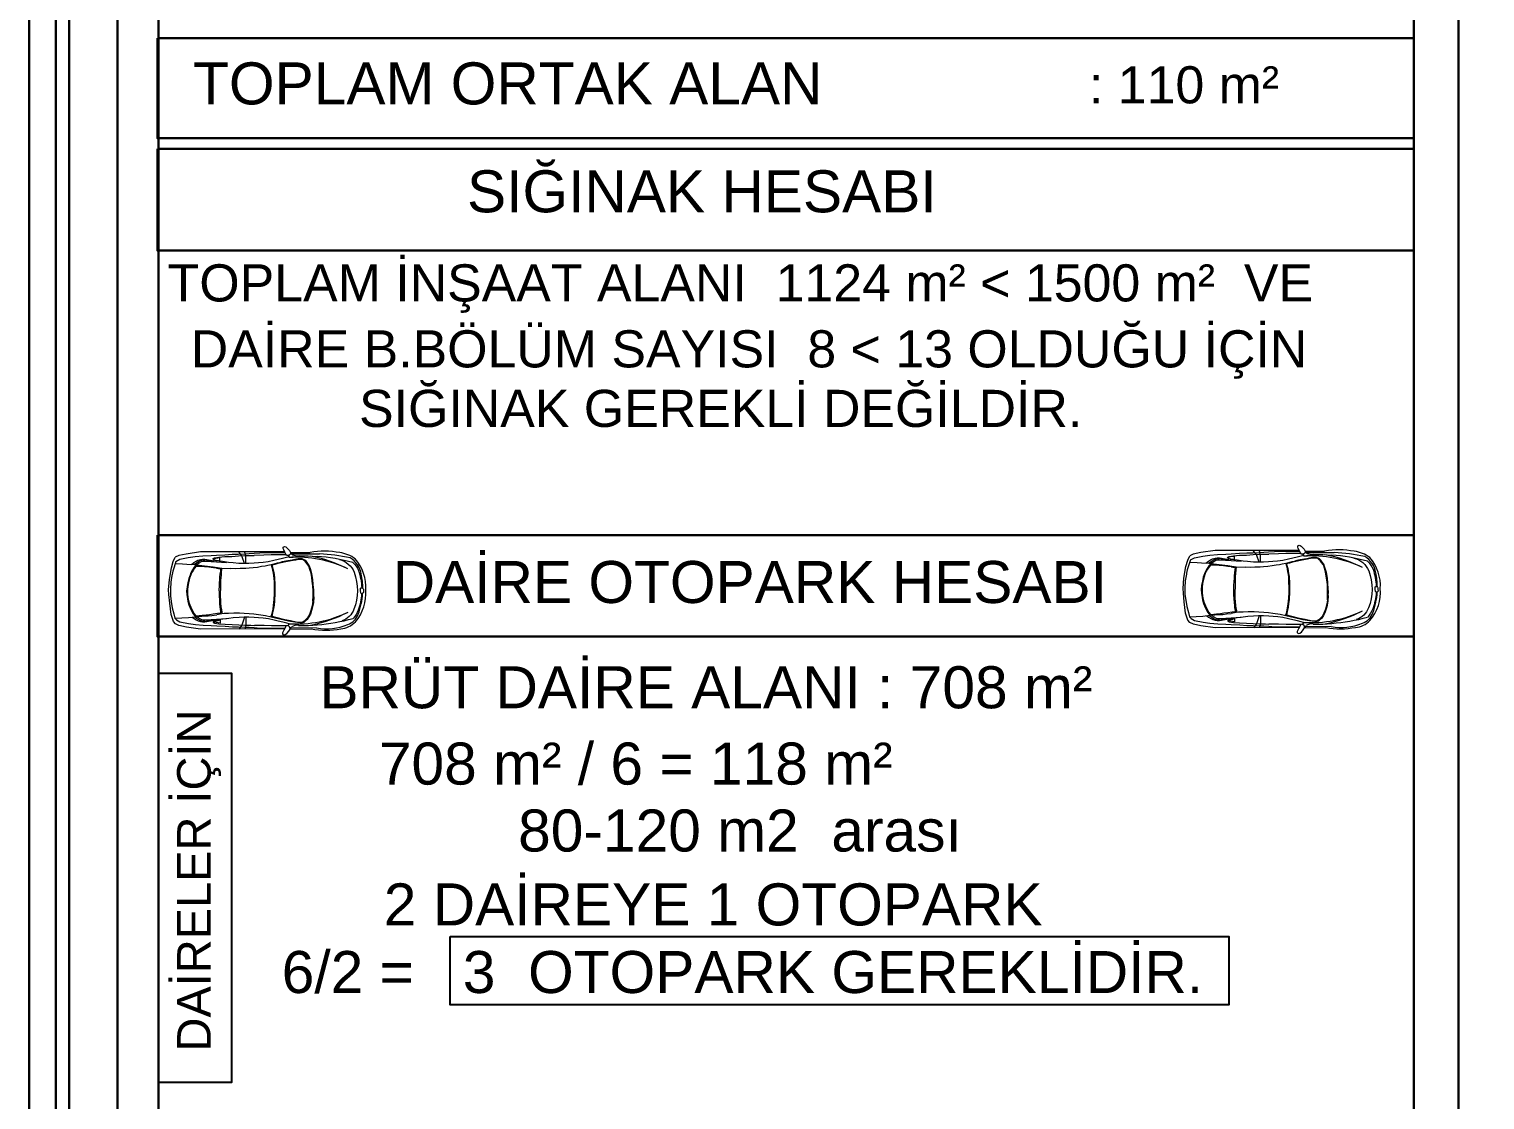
# Model space of a CAD drawing. Extents: x 386248 to 427517, y 4539405 to 4542296.
# Drawn here: x 386248 to 386792, y 4540162 to 4540562 of the extents above; entities that cross this region are included whole.
import ezdxf

# ---------------------------------------------------------------- set-up
doc = ezdxf.new("R2010")
doc.units = 0
doc.layers.add('DIM', color=7, linetype='Continuous')
for name, color, linetype, lineweight in [('TARR', 217, 'Continuous', 13), ('TEFRIJ_', 183, 'Continuous', 20), ('YAZILAR', 1, 'Continuous', 30), ('yazı', 113, 'Continuous', 30)]:
    doc.layers.add(name, color=color, linetype=linetype, lineweight=lineweight)
doc.styles.add('STYLE1', font='')
doc.styles.get('STYLE1').set_extended_font_data('Arial Tur')

msp = doc.modelspace()

# ---------------------------------------------------------------- linework, layer by layer
at = {"layer": 'DIM', "color": 2}
for points in [[(386296.602, 4540321.207), (386323.831, 4540321.207), (386323.831, 4540168.266), (386296.602, 4540168.266)], [(386405.552, 4540222.797), (386696.465, 4540222.797), (386696.465, 4540197.304), (386405.552, 4540197.304)]]:
    msp.add_lwpolyline(points, close=True, dxfattribs=at)
at = {"layer": 'TARR', "lineweight": 30}
for points in [[(386281.242, 4540976.446), (386782.316, 4540976.446), (386782.316, 4539640.849), (386281.242, 4539640.849)], [(386296.602, 4540958.166), (386765.634, 4540958.166), (386765.634, 4539658.757), (386296.602, 4539658.757)], [(386296.168, 4540558.38), (386765.634, 4540558.38), (386765.634, 4540521.001), (386296.168, 4540521.001)], [(386296.168, 4540517.022), (386765.634, 4540517.022), (386765.634, 4540479.052), (386296.168, 4540479.052)], [(386296.168, 4540372.778), (386765.634, 4540372.778), (386765.634, 4540334.809), (386296.168, 4540334.809)]]:
    msp.add_lwpolyline(points, close=True, dxfattribs=at)
at = {"layer": 'TEFRIJ_'}
for p, q in [((386306.93, 4540365.68), (386304.113, 4540365.082)), ((386312.251, 4540366.472), (386306.93, 4540365.68)), ((386343.728, 4540366.537), (386312.251, 4540366.472)), ((386316.234, 4540365.177), (386318.262, 4540365.272)), ((386318.262, 4540365.272), (386321.407, 4540365.431)), ((386321.407, 4540365.431), (386324.131, 4540365.619)), ((386324.131, 4540365.619), (386326.387, 4540365.669)), ((386326.387, 4540365.669), (386328.96, 4540365.78)), ((386328.96, 4540365.78), (386330.444, 4540365.859)), ((386330.444, 4540365.859), (386332.275, 4540365.999)), ((386332.275, 4540365.999), (386334.483, 4540366.17)), ((386335.938, 4540365.25), (386332.322, 4540365.151)), ((386334.483, 4540366.17), (386336.875, 4540366.236)), ((386338.724, 4540365.332), (386335.938, 4540365.25)), ((386336.875, 4540366.236), (386340.115, 4540366.288)), ((386342.009, 4540365.414), (386338.724, 4540365.332)), ((386340.115, 4540366.288), (386343.878, 4540366.233)), ((386344.287, 4540365.403), (386342.009, 4540365.414)), ((386343.175, 4540367.74), (386343.204, 4540368.239)), ((386343.342, 4540367.21), (386343.175, 4540367.74)), ((386343.204, 4540368.239), (386343.385, 4540368.391)), ((386343.813, 4540366.364), (386343.342, 4540367.21)), ((386343.385, 4540368.391), (386343.688, 4540368.437)), ((386343.688, 4540368.437), (386344.097, 4540368.347)), ((386344.178, 4540365.623), (386343.813, 4540366.364)), ((386344.097, 4540368.347), (386344.445, 4540368.075)), ((386344.436, 4540365.215), (386344.178, 4540365.623)), ((386344.603, 4540365.125), (386344.436, 4540365.215)), ((386344.445, 4540368.075), (386344.916, 4540367.607)), ((386344.916, 4540367.607), (386345.492, 4540366.943)), ((386345.42, 4540365.248), (386345.087, 4540365.095)), ((386345.753, 4540365.551), (386345.42, 4540365.248)), ((386345.492, 4540366.943), (386345.811, 4540366.489)), ((386345.873, 4540365.929), (386345.753, 4540365.551)), ((386345.811, 4540366.489), (386345.933, 4540366.232)), ((386345.933, 4540366.232), (386345.873, 4540365.929)), ((386345.933, 4540366.232), (386346.146, 4540365.824)), ((386345.935, 4540366.228), (386353.203, 4540366.244)), ((386346.146, 4540365.824), (386346.419, 4540365.598)), ((386346.272, 4540365.72), (386356.772, 4540365.741)), ((386346.419, 4540365.598), (386346.752, 4540365.371)), ((386346.752, 4540365.371), (386347.161, 4540365.191)), ((386683.237, 4540365.583), (386681.913, 4540365.013)), ((386686.054, 4540366.182), (386683.237, 4540365.583)), ((386691.375, 4540366.974), (386686.054, 4540366.182)), ((386689.425, 4540365.197), (386692.3, 4540365.506)), ((386722.852, 4540367.039), (386691.375, 4540366.974)), ((386692.3, 4540365.506), (386695.358, 4540365.679)), ((386695.358, 4540365.679), (386697.386, 4540365.774)), ((386697.386, 4540365.774), (386700.531, 4540365.933)), ((386700.517, 4540365.191), (386703.106, 4540365.303)), ((386700.531, 4540365.933), (386703.255, 4540366.12)), ((386703.106, 4540365.303), (386705.603, 4540365.444)), ((386703.255, 4540366.12), (386705.511, 4540366.17)), ((386705.511, 4540366.17), (386708.084, 4540366.282)), ((386705.603, 4540365.444), (386707.904, 4540365.57)), ((386707.904, 4540365.57), (386710.175, 4540365.62)), ((386708.084, 4540366.282), (386709.568, 4540366.36)), ((386709.568, 4540366.36), (386711.399, 4540366.5)), ((386710.175, 4540365.62), (386711.446, 4540365.653)), ((386711.399, 4540366.5), (386713.607, 4540366.672)), ((386715.062, 4540365.752), (386711.446, 4540365.653)), ((386713.607, 4540366.672), (386715.999, 4540366.737)), ((386717.848, 4540365.833), (386715.062, 4540365.752)), ((386715.999, 4540366.737), (386719.239, 4540366.79)), ((386721.133, 4540365.916), (386717.848, 4540365.833)), ((386719.239, 4540366.79), (386723.002, 4540366.735)), ((386723.411, 4540365.904), (386721.133, 4540365.916)), ((386722.298, 4540368.241), (386722.328, 4540368.741)), ((386722.466, 4540367.712), (386722.298, 4540368.241)), ((386722.328, 4540368.741), (386722.509, 4540368.893)), ((386722.937, 4540366.866), (386722.466, 4540367.712)), ((386722.509, 4540368.893), (386722.812, 4540368.939)), ((386722.812, 4540368.939), (386723.221, 4540368.849)), ((386723.302, 4540366.125), (386722.937, 4540366.866)), ((386723.221, 4540368.849), (386723.569, 4540368.577)), ((386723.56, 4540365.717), (386723.302, 4540366.125)), ((386723.727, 4540365.626), (386723.56, 4540365.717)), ((386723.569, 4540368.577), (386724.04, 4540368.109)), ((386723.954, 4540365.581), (386723.727, 4540365.626)), ((386724.211, 4540365.597), (386723.94, 4540365.584)), ((386724.121, 4540365.476), (386723.954, 4540365.581)), ((386724.04, 4540368.109), (386724.616, 4540367.444)), ((386724.596, 4540365.21), (386724.121, 4540365.476)), ((386724.544, 4540365.749), (386724.211, 4540365.597)), ((386724.877, 4540366.053), (386724.544, 4540365.749)), ((386724.561, 4540364.872), (386724.596, 4540365.21)), ((386724.616, 4540367.444), (386724.935, 4540366.991)), ((386724.997, 4540366.431), (386724.877, 4540366.053)), ((386724.935, 4540366.991), (386725.057, 4540366.734)), ((386725.057, 4540366.734), (386724.997, 4540366.431)), ((386725.057, 4540366.734), (386725.27, 4540366.326)), ((386725.059, 4540366.73), (386732.327, 4540366.745)), ((386725.27, 4540366.326), (386725.543, 4540366.099)), ((386725.396, 4540366.221), (386735.896, 4540366.243)), ((386725.543, 4540366.099), (386725.876, 4540365.873)), ((386725.876, 4540365.873), (386726.285, 4540365.692)), ((386726.285, 4540365.692), (386726.876, 4540365.603)), ((386727.77, 4540365.287), (386726.771, 4540365.043)), ((386726.876, 4540365.603), (386727.459, 4540365.496)), ((386727.459, 4540365.496), (386731.65, 4540365.504)), ((386728.214, 4540365.497), (386727.77, 4540365.287)), ((386731.65, 4540365.504), (386734.921, 4540365.299)), ((386300.647, 4540356.133), (386301.379, 4540360.545)), ((386301.379, 4540360.545), (386302.047, 4540362.903)), ((386302.361, 4540360.813), (386301.865, 4540359.238)), ((386302.047, 4540362.903), (386302.789, 4540364.511)), ((386303.057, 4540362.94), (386302.361, 4540360.813)), ((386304.113, 4540365.082), (386302.789, 4540364.511)), ((386302.843, 4540362.1), (386305.553, 4540362.015)), ((386303.057, 4540362.94), (386304.545, 4540363.756)), ((386304.545, 4540363.756), (386307.697, 4540364.357)), ((386305.553, 4540362.015), (386307.142, 4540361.928)), ((386307.142, 4540361.928), (386309.927, 4540361.725)), ((386307.697, 4540364.357), (386310.301, 4540364.695)), ((386309.266, 4540359.813), (386308.693, 4540358.692)), ((386308.846, 4540361.804), (386309.79, 4540362.515)), ((386309.93, 4540360.768), (386309.266, 4540359.813)), ((386310.037, 4540360.375), (386309.479, 4540359.557)), ((386309.766, 4540361.737), (386311.122, 4540362.669)), ((386309.79, 4540362.515), (386310.607, 4540363.062)), ((386309.927, 4540361.725), (386313.779, 4540361.245)), ((386310.778, 4540361.619), (386309.93, 4540360.768)), ((386310.55, 4540361.027), (386310.037, 4540360.375)), ((386310.301, 4540364.695), (386313.176, 4540365.004)), ((386310.538, 4540361.649), (386311.774, 4540362.398)), ((386310.899, 4540360.997), (386310.55, 4540361.027)), ((386310.607, 4540363.062), (386311.318, 4540363.336)), ((386312.625, 4540360.986), (386310.899, 4540360.997)), ((386311.122, 4540362.669), (386312.166, 4540363.201)), ((386311.318, 4540363.336), (386312.241, 4540363.64)), ((386311.774, 4540362.398), (386312.575, 4540362.854)), ((386312.166, 4540363.201), (386312.771, 4540363.339)), ((386312.241, 4540363.64), (386313.012, 4540363.763)), ((386312.575, 4540362.854), (386313.105, 4540362.961)), ((386313.806, 4540360.867), (386312.625, 4540360.986)), ((386312.771, 4540363.339), (386313.346, 4540363.461)), ((386313.012, 4540363.763), (386313.891, 4540363.704)), ((386313.105, 4540362.961), (386313.816, 4540362.978)), ((386313.176, 4540365.004), (386316.234, 4540365.177)), ((386313.346, 4540363.461), (386314.512, 4540363.357)), ((386313.779, 4540361.245), (386317.019, 4540360.904)), ((386315.38, 4540360.719), (386313.806, 4540360.867)), ((386313.816, 4540362.978), (386316.193, 4540362.922)), ((386313.891, 4540363.704), (386317.359, 4540363.106)), ((386314.512, 4540363.357), (386315.754, 4540363.269)), ((386317.076, 4540360.511), (386315.38, 4540360.719)), ((386315.754, 4540363.269), (386317.419, 4540363.091)), ((386316.193, 4540362.922), (386318.222, 4540362.79)), ((386316.96, 4540363.697), (386316.974, 4540364.03)), ((386317.339, 4540363.395), (386316.96, 4540363.697)), ((386316.974, 4540364.03), (386317.473, 4540364.243)), ((386317.019, 4540360.904), (386320.169, 4540360.381)), ((386318.242, 4540360.407), (386317.076, 4540360.511)), ((386317.428, 4540363.94), (386317.247, 4540363.743)), ((386317.247, 4540363.743), (386317.55, 4540363.547)), ((386318.051, 4540363.185), (386317.339, 4540363.395)), ((386318.034, 4540364.062), (386317.428, 4540363.94)), ((386317.473, 4540364.243), (386319.108, 4540364.473)), ((386317.55, 4540363.547), (386318.838, 4540363.232)), ((386319.517, 4540364.245), (386318.034, 4540364.062)), ((386320.504, 4540362.827), (386318.051, 4540363.185)), ((386318.222, 4540362.79), (386321.958, 4540362.542)), ((386318.242, 4540360.407), (386318.93, 4540360.298)), ((386318.838, 4540363.232), (386319.52, 4540363.021)), ((386318.93, 4540360.298), (386319.754, 4540360.081)), ((386319.108, 4540364.473), (386321.393, 4540364.69)), ((386319.52, 4540363.021), (386319.517, 4540364.245)), ((386319.754, 4540360.081), (386319.673, 4540359.258)), ((386320.169, 4540360.381), (386320.002, 4540359.204)), ((386320.169, 4540360.381), (386323.515, 4540360.252)), ((386322.76, 4540362.498), (386320.504, 4540362.827)), ((386321.393, 4540364.69), (386323.982, 4540364.801)), ((386324.411, 4540362.32), (386322.76, 4540362.498)), ((386325.435, 4540360.124), (386323.515, 4540360.252)), ((386323.982, 4540364.801), (386326.479, 4540364.943)), ((386326.637, 4540362.174), (386324.411, 4540362.32)), ((386327.062, 4540360.299), (386325.435, 4540360.124)), ((386326.479, 4540364.943), (386328.78, 4540365.068)), ((386328.499, 4540362.132), (386326.637, 4540362.174)), ((386329.16, 4540360.26), (386327.062, 4540360.299)), ((386330.315, 4540362.121), (386328.499, 4540362.132)), ((386328.78, 4540365.068), (386331.051, 4540365.119)), ((386330.401, 4540360.348), (386329.16, 4540360.26)), ((386332.268, 4540362.2), (386330.315, 4540362.121)), ((386331.985, 4540360.523), (386330.401, 4540360.348)), ((386331.051, 4540365.119), (386332.322, 4540365.151)), ((386333.611, 4540360.697), (386331.985, 4540360.523)), ((386333.886, 4540362.325), (386332.268, 4540362.2)), ((386335.066, 4540360.957), (386333.611, 4540360.697)), ((386335.626, 4540362.526), (386333.886, 4540362.325)), ((386336.393, 4540361.174), (386335.066, 4540360.957)), ((386337.579, 4540362.802), (386335.626, 4540362.526)), ((386337.377, 4540361.347), (386336.393, 4540361.174)), ((386338.673, 4540361.587), (386337.377, 4540361.347)), ((386339.697, 4540363.245), (386337.579, 4540362.802)), ((386339.658, 4540361.927), (386338.673, 4540361.587)), ((386338.673, 4540361.587), (386338.956, 4540360.743)), ((386338.956, 4540360.743), (386339.184, 4540359.674)), ((386340.052, 4540361.759), (386338.983, 4540361.476)), ((386338.983, 4540361.476), (386339.21, 4540360.519)), ((386339.21, 4540360.519), (386339.409, 4540359.787)), ((386339.409, 4540359.787), (386339.608, 4540358.83)), ((386340.896, 4540362.211), (386339.658, 4540361.927)), ((386341.286, 4540363.582), (386339.697, 4540363.245)), ((386341.15, 4540362.099), (386340.052, 4540361.759)), ((386341.769, 4540362.439), (386340.896, 4540362.211)), ((386342.445, 4540362.412), (386341.15, 4540362.099)), ((386342.95, 4540363.963), (386341.286, 4540363.582)), ((386342.81, 4540362.694), (386341.769, 4540362.439)), ((386344.19, 4540362.81), (386342.445, 4540362.412)), ((386344.105, 4540362.95), (386342.81, 4540362.694)), ((386344.418, 4540364.345), (386342.95, 4540363.963)), ((386346.555, 4540363.434), (386344.105, 4540362.95)), ((386345.485, 4540363.037), (386344.19, 4540362.81)), ((386345.464, 4540364.634), (386344.418, 4540364.345)), ((386344.83, 4540365.08), (386344.603, 4540365.125)), ((386345.087, 4540365.095), (386344.816, 4540365.083)), ((386344.997, 4540364.974), (386344.83, 4540365.08)), ((386345.472, 4540364.708), (386344.997, 4540364.974)), ((386345.437, 4540364.37), (386345.472, 4540364.708)), ((386346.436, 4540364.493), (386345.437, 4540364.37)), ((386346.837, 4540363.266), (386345.485, 4540363.037)), ((386347.647, 4540364.541), (386346.436, 4540364.493)), ((386347.568, 4540363.605), (386346.555, 4540363.434)), ((386347.879, 4540363.437), (386346.837, 4540363.266)), ((386347.161, 4540365.191), (386347.752, 4540365.101)), ((386348.694, 4540363.832), (386347.568, 4540363.605)), ((386348.646, 4540364.785), (386347.647, 4540364.541)), ((386347.752, 4540365.101), (386348.335, 4540364.994)), ((386348.977, 4540363.608), (386347.879, 4540363.437)), ((386348.335, 4540364.994), (386352.526, 4540365.003)), ((386349.09, 4540364.995), (386348.646, 4540364.785)), ((386349.37, 4540363.834), (386348.694, 4540363.832)), ((386349.85, 4540363.638), (386348.977, 4540363.608)), ((386350.187, 4540363.892), (386349.37, 4540363.834)), ((386350.3, 4540363.582), (386349.85, 4540363.638)), ((386350.779, 4540363.668), (386350.187, 4540363.892)), ((386350.667, 4540363.442), (386350.3, 4540363.582)), ((386351.062, 4540363.162), (386350.667, 4540363.442)), ((386351.23, 4540363.331), (386350.779, 4540363.668)), ((386351.541, 4540362.712), (386351.062, 4540363.162)), ((386351.823, 4540362.854), (386351.23, 4540363.331)), ((386352.078, 4540362.038), (386351.541, 4540362.712)), ((386352.331, 4540362.095), (386351.823, 4540362.854)), ((386352.728, 4540361.082), (386352.078, 4540362.038)), ((386352.84, 4540361.364), (386352.331, 4540362.095)), ((386352.526, 4540365.003), (386355.797, 4540364.797)), ((386353.125, 4540359.872), (386352.728, 4540361.082)), ((386353.321, 4540360.154), (386352.84, 4540361.364)), ((386353.55, 4540358.493), (386353.125, 4540359.872)), ((386353.888, 4540358.241), (386353.321, 4540360.154)), ((386679.771, 4540356.635), (386680.503, 4540361.047)), ((386680.503, 4540361.047), (386681.171, 4540363.405)), ((386681.485, 4540361.315), (386680.989, 4540359.74)), ((386681.171, 4540363.405), (386681.913, 4540365.013)), ((386682.181, 4540363.442), (386681.485, 4540361.315)), ((386681.967, 4540362.602), (386684.677, 4540362.517)), ((386682.181, 4540363.442), (386683.669, 4540364.257)), ((386683.669, 4540364.257), (386686.821, 4540364.859)), ((386684.677, 4540362.517), (386686.266, 4540362.429)), ((386686.266, 4540362.429), (386689.051, 4540362.227)), ((386686.821, 4540364.859), (386689.425, 4540365.197)), ((386688.39, 4540360.315), (386687.817, 4540359.194)), ((386687.97, 4540362.305), (386688.914, 4540363.017)), ((386688.603, 4540360.058), (386688.075, 4540359.119)), ((386689.054, 4540361.27), (386688.39, 4540360.315)), ((386689.161, 4540360.877), (386688.603, 4540360.058)), ((386688.89, 4540362.238), (386690.246, 4540363.171)), ((386688.914, 4540363.017), (386689.731, 4540363.563)), ((386689.051, 4540362.227), (386692.903, 4540361.747)), ((386689.902, 4540362.121), (386689.054, 4540361.27)), ((386689.674, 4540361.528), (386689.161, 4540360.877)), ((386689.662, 4540362.151), (386690.898, 4540362.9)), ((386690.023, 4540361.499), (386689.674, 4540361.528)), ((386689.731, 4540363.563), (386690.442, 4540363.837)), ((386691.749, 4540361.487), (386690.023, 4540361.499)), ((386690.246, 4540363.171), (386691.29, 4540363.703)), ((386690.442, 4540363.837), (386691.365, 4540364.142)), ((386690.898, 4540362.9), (386691.699, 4540363.356)), ((386691.29, 4540363.703), (386691.895, 4540363.84)), ((386691.365, 4540364.142), (386692.136, 4540364.264)), ((386691.699, 4540363.356), (386692.229, 4540363.463)), ((386692.93, 4540361.369), (386691.749, 4540361.487)), ((386691.895, 4540363.84), (386692.47, 4540363.963)), ((386692.136, 4540364.264), (386693.015, 4540364.206)), ((386692.229, 4540363.463), (386692.94, 4540363.479)), ((386692.47, 4540363.963), (386693.636, 4540363.859)), ((386692.903, 4540361.747), (386696.143, 4540361.406)), ((386694.504, 4540361.221), (386692.93, 4540361.369)), ((386692.94, 4540363.479), (386695.317, 4540363.424)), ((386693.015, 4540364.206), (386696.483, 4540363.608)), ((386693.636, 4540363.859), (386694.878, 4540363.771)), ((386696.2, 4540361.012), (386694.504, 4540361.221)), ((386694.878, 4540363.771), (386696.543, 4540363.593)), ((386695.317, 4540363.424), (386697.346, 4540363.292)), ((386696.084, 4540364.199), (386696.098, 4540364.532)), ((386696.463, 4540363.897), (386696.084, 4540364.199)), ((386696.098, 4540364.532), (386696.597, 4540364.744)), ((386696.143, 4540361.406), (386699.293, 4540360.883)), ((386697.366, 4540360.909), (386696.2, 4540361.012)), ((386696.552, 4540364.442), (386696.371, 4540364.245)), ((386696.371, 4540364.245), (386696.674, 4540364.049)), ((386697.175, 4540363.686), (386696.463, 4540363.897)), ((386697.158, 4540364.564), (386696.552, 4540364.442)), ((386696.597, 4540364.744), (386698.232, 4540364.975)), ((386696.674, 4540364.049), (386697.962, 4540363.733)), ((386698.641, 4540364.746), (386697.158, 4540364.564)), ((386699.628, 4540363.328), (386697.175, 4540363.686)), ((386697.346, 4540363.292), (386701.082, 4540363.044)), ((386697.366, 4540360.909), (386698.054, 4540360.8)), ((386697.962, 4540363.733), (386698.644, 4540363.523)), ((386698.054, 4540360.8), (386698.878, 4540360.582)), ((386698.232, 4540364.975), (386700.517, 4540365.191)), ((386698.644, 4540363.523), (386698.641, 4540364.746)), ((386698.878, 4540360.582), (386698.797, 4540359.759)), ((386699.293, 4540360.883), (386699.126, 4540359.705)), ((386699.293, 4540360.883), (386702.639, 4540360.753)), ((386701.884, 4540363), (386699.628, 4540363.328)), ((386703.535, 4540362.822), (386701.884, 4540363)), ((386704.559, 4540360.626), (386702.639, 4540360.753)), ((386705.76, 4540362.675), (386703.535, 4540362.822)), ((386706.186, 4540360.8), (386704.559, 4540360.626)), ((386707.623, 4540362.634), (386705.76, 4540362.675)), ((386708.284, 4540360.762), (386706.186, 4540360.8)), ((386709.439, 4540362.622), (386707.623, 4540362.634)), ((386709.525, 4540360.85), (386708.284, 4540360.762)), ((386711.392, 4540362.702), (386709.439, 4540362.622)), ((386711.109, 4540361.025), (386709.525, 4540360.85)), ((386712.735, 4540361.199), (386711.109, 4540361.025)), ((386713.01, 4540362.827), (386711.392, 4540362.702)), ((386714.19, 4540361.459), (386712.735, 4540361.199)), ((386714.75, 4540363.027), (386713.01, 4540362.827)), ((386715.517, 4540361.676), (386714.19, 4540361.459)), ((386716.703, 4540363.304), (386714.75, 4540363.027)), ((386716.501, 4540361.849), (386715.517, 4540361.676)), ((386717.797, 4540362.089), (386716.501, 4540361.849)), ((386718.821, 4540363.747), (386716.703, 4540363.304)), ((386718.782, 4540362.429), (386717.797, 4540362.089)), ((386717.797, 4540362.089), (386718.08, 4540361.245)), ((386718.08, 4540361.245), (386718.307, 4540360.176)), ((386719.176, 4540362.261), (386718.107, 4540361.977)), ((386718.107, 4540361.977), (386718.334, 4540361.02)), ((386718.307, 4540360.176), (386718.507, 4540359.078)), ((386718.334, 4540361.02), (386718.533, 4540360.289)), ((386718.533, 4540360.289), (386718.732, 4540359.332)), ((386720.02, 4540362.713), (386718.782, 4540362.429)), ((386720.41, 4540364.083), (386718.821, 4540363.747)), ((386720.274, 4540362.601), (386719.176, 4540362.261)), ((386720.893, 4540362.94), (386720.02, 4540362.713)), ((386721.569, 4540362.913), (386720.274, 4540362.601)), ((386722.074, 4540364.465), (386720.41, 4540364.083)), ((386721.934, 4540363.196), (386720.893, 4540362.94)), ((386723.314, 4540363.311), (386721.569, 4540362.913)), ((386723.229, 4540363.452), (386721.934, 4540363.196)), ((386723.542, 4540364.846), (386722.074, 4540364.465)), ((386725.679, 4540363.936), (386723.229, 4540363.452)), ((386724.609, 4540363.539), (386723.314, 4540363.311)), ((386724.588, 4540365.135), (386723.542, 4540364.846)), ((386725.56, 4540364.995), (386724.561, 4540364.872)), ((386725.961, 4540363.767), (386724.609, 4540363.539)), ((386726.771, 4540365.043), (386725.56, 4540364.995)), ((386726.692, 4540364.107), (386725.679, 4540363.936)), ((386727.003, 4540363.938), (386725.961, 4540363.767)), ((386727.818, 4540364.334), (386726.692, 4540364.107)), ((386728.101, 4540364.11), (386727.003, 4540363.938)), ((386728.494, 4540364.336), (386727.818, 4540364.334)), ((386728.974, 4540364.139), (386728.101, 4540364.11)), ((386729.311, 4540364.394), (386728.494, 4540364.336)), ((386729.424, 4540364.084), (386728.974, 4540364.139)), ((386729.903, 4540364.17), (386729.311, 4540364.394)), ((386729.791, 4540363.944), (386729.424, 4540364.084)), ((386730.186, 4540363.663), (386729.791, 4540363.944)), ((386730.354, 4540363.833), (386729.903, 4540364.17)), ((386730.665, 4540363.214), (386730.186, 4540363.663)), ((386730.947, 4540363.355), (386730.354, 4540363.833)), ((386731.202, 4540362.539), (386730.665, 4540363.214)), ((386731.455, 4540362.596), (386730.947, 4540363.355)), ((386731.852, 4540361.583), (386731.202, 4540362.539)), ((386731.964, 4540361.865), (386731.455, 4540362.596)), ((386732.249, 4540360.374), (386731.852, 4540361.583)), ((386732.445, 4540360.656), (386731.964, 4540361.865)), ((386732.674, 4540358.995), (386732.249, 4540360.374)), ((386733.012, 4540358.742), (386732.445, 4540360.656)), ((386300.284, 4540352.241), (386300.647, 4540356.133)), ((386301.116, 4540355.139), (386301, 4540352.521)), ((386301.52, 4540357.694), (386301.116, 4540355.139)), ((386301.625, 4540358.042), (386301.52, 4540357.694)), ((386301.865, 4540359.238), (386301.625, 4540358.042)), ((386307.504, 4540355.092), (386307.235, 4540353.457)), ((386307.612, 4540354.336), (386307.404, 4540352.55)), ((386307.865, 4540356.546), (386307.504, 4540355.092)), ((386308.167, 4540356.592), (386307.612, 4540354.336)), ((386308.362, 4540357.829), (386307.865, 4540356.546)), ((386308.619, 4540357.845), (386308.167, 4540356.592)), ((386308.693, 4540358.692), (386308.362, 4540357.829)), ((386308.951, 4540358.617), (386308.619, 4540357.845)), ((386309.479, 4540359.557), (386308.951, 4540358.617)), ((386319.271, 4540354.733), (386319.191, 4540353.499)), ((386319.35, 4540356.131), (386319.271, 4540354.733)), ((386319.404, 4540356.981), (386319.35, 4540356.131)), ((386319.511, 4540358.161), (386319.404, 4540356.981)), ((386319.673, 4540359.258), (386319.511, 4540358.161)), ((386319.763, 4540355.748), (386319.71, 4540354.596)), ((386319.71, 4540354.596), (386319.712, 4540353.609)), ((386319.815, 4540356.763), (386319.763, 4540355.748)), ((386319.923, 4540357.887), (386319.815, 4540356.763)), ((386320.002, 4540359.204), (386319.923, 4540357.887)), ((386339.184, 4540359.674), (386339.383, 4540358.577)), ((386339.383, 4540358.577), (386339.582, 4540357.563)), ((386339.582, 4540357.563), (386339.669, 4540356.494)), ((386339.608, 4540358.83), (386339.751, 4540357.845)), ((386339.669, 4540356.494), (386339.756, 4540355.452)), ((386339.756, 4540355.452), (386339.73, 4540354.185)), ((386339.751, 4540357.845), (386339.894, 4540356.804)), ((386339.894, 4540356.804), (386339.952, 4540356.044)), ((386339.952, 4540356.044), (386340.01, 4540355.087)), ((386340.01, 4540355.087), (386340.013, 4540353.51)), ((386353.807, 4540356.889), (386353.55, 4540358.493)), ((386354.035, 4540355.51), (386353.807, 4540356.889)), ((386354.287, 4540356.13), (386353.888, 4540358.241)), ((386354.208, 4540353.737), (386354.035, 4540355.51)), ((386354.404, 4540354.3), (386354.287, 4540356.13)), ((386679.408, 4540352.743), (386679.771, 4540356.635)), ((386680.24, 4540355.641), (386680.124, 4540353.023)), ((386680.644, 4540358.196), (386680.24, 4540355.641)), ((386680.749, 4540358.544), (386680.644, 4540358.196)), ((386680.989, 4540359.74), (386680.749, 4540358.544)), ((386686.628, 4540355.594), (386686.359, 4540353.959)), ((386686.736, 4540354.837), (386686.528, 4540353.051)), ((386686.989, 4540357.047), (386686.628, 4540355.594)), ((386687.291, 4540357.093), (386686.736, 4540354.837)), ((386687.486, 4540358.331), (386686.989, 4540357.047)), ((386687.743, 4540358.347), (386687.291, 4540357.093)), ((386687.817, 4540359.194), (386687.486, 4540358.331)), ((386688.075, 4540359.119), (386687.743, 4540358.347)), ((386698.395, 4540355.234), (386698.315, 4540354)), ((386698.474, 4540356.633), (386698.395, 4540355.234)), ((386698.528, 4540357.483), (386698.474, 4540356.633)), ((386698.635, 4540358.662), (386698.528, 4540357.483)), ((386698.797, 4540359.759), (386698.635, 4540358.662)), ((386698.887, 4540356.25), (386698.834, 4540355.098)), ((386698.834, 4540355.098), (386698.836, 4540354.111)), ((386698.939, 4540357.265), (386698.887, 4540356.25)), ((386699.047, 4540358.389), (386698.939, 4540357.265)), ((386699.126, 4540359.705), (386699.047, 4540358.389)), ((386718.507, 4540359.078), (386718.706, 4540358.065)), ((386718.706, 4540358.065), (386718.793, 4540356.995)), ((386718.732, 4540359.332), (386718.875, 4540358.347)), ((386718.793, 4540356.995), (386718.88, 4540355.954)), ((386718.88, 4540355.954), (386718.854, 4540354.687)), ((386718.854, 4540354.687), (386718.912, 4540353.674)), ((386718.875, 4540358.347), (386719.018, 4540357.306)), ((386719.018, 4540357.306), (386719.075, 4540356.546)), ((386719.075, 4540356.546), (386719.134, 4540355.588)), ((386719.134, 4540355.588), (386719.137, 4540354.012)), ((386732.931, 4540357.391), (386732.674, 4540358.995)), ((386733.159, 4540356.012), (386732.931, 4540357.391)), ((386733.411, 4540356.632), (386733.012, 4540358.742)), ((386733.332, 4540354.239), (386733.159, 4540356.012)), ((386733.528, 4540354.802), (386733.411, 4540356.632)), ((386733.701, 4540352.832), (386733.528, 4540354.802)), ((386300.399, 4540350.573), (386300.284, 4540352.241)), ((386300.739, 4540347.276), (386300.399, 4540350.573)), ((386301, 4540352.521), (386301.02, 4540350.039)), ((386301.02, 4540350.039), (386301.282, 4540347.982)), ((386307.235, 4540353.457), (386307.087, 4540351.944)), ((386307.087, 4540351.944), (386307.136, 4540350.415)), ((386307.136, 4540350.415), (386307.396, 4540348.933)), ((386307.404, 4540352.55), (386307.377, 4540350.688)), ((386307.377, 4540350.688), (386307.669, 4540348.722)), ((386307.396, 4540348.933), (386307.58, 4540348.055)), ((386319.191, 4540353.499), (386319.166, 4540352.402)), ((386319.166, 4540352.402), (386319.196, 4540351.305)), ((386319.196, 4540351.305), (386319.199, 4540349.961)), ((386319.199, 4540349.961), (386319.312, 4540348.454)), ((386319.635, 4540351.224), (386319.61, 4540349.825)), ((386319.61, 4540349.825), (386319.695, 4540348.564)), ((386319.714, 4540352.842), (386319.635, 4540351.224)), ((386319.712, 4540353.609), (386319.714, 4540352.842)), ((386339.73, 4540354.185), (386339.789, 4540353.172)), ((386339.789, 4540353.172), (386339.819, 4540351.961)), ((386339.822, 4540350.779), (386339.806, 4540349.705)), ((386339.808, 4540348.748), (386339.806, 4540349.705)), ((386339.819, 4540351.961), (386339.822, 4540350.779)), ((386340.013, 4540353.51), (386340.016, 4540352.328)), ((386340.016, 4540352.328), (386340.018, 4540351.033)), ((386340.018, 4540351.033), (386340.05, 4540349.653)), ((386340.053, 4540348.157), (386340.05, 4540349.653)), ((386354.324, 4540351.766), (386354.208, 4540353.737)), ((386354.219, 4540348.03), (386354.3, 4540349.88)), ((386354.3, 4540349.88), (386354.324, 4540351.766)), ((386354.577, 4540352.33), (386354.404, 4540354.3)), ((386354.546, 4540349.736), (386354.428, 4540347.613)), ((386354.546, 4540349.736), (386354.608, 4540350.979)), ((386354.608, 4540350.979), (386354.577, 4540352.33)), ((386679.523, 4540351.075), (386679.408, 4540352.743)), ((386679.863, 4540347.777), (386679.523, 4540351.075)), ((386680.124, 4540353.023), (386680.144, 4540350.541)), ((386680.144, 4540350.541), (386680.406, 4540348.484)), ((386686.359, 4540353.959), (386686.211, 4540352.445)), ((386686.211, 4540352.445), (386686.26, 4540350.917)), ((386686.26, 4540350.917), (386686.52, 4540349.434)), ((386686.528, 4540353.051), (386686.501, 4540351.19)), ((386686.501, 4540351.19), (386686.793, 4540349.223)), ((386686.52, 4540349.434), (386686.704, 4540348.557)), ((386686.793, 4540349.223), (386687.129, 4540347.804)), ((386698.315, 4540354), (386698.29, 4540352.903)), ((386698.29, 4540352.903), (386698.32, 4540351.807)), ((386698.32, 4540351.807), (386698.323, 4540350.463)), ((386698.323, 4540350.463), (386698.436, 4540348.955)), ((386698.436, 4540348.955), (386698.493, 4540347.584)), ((386698.759, 4540351.725), (386698.734, 4540350.327)), ((386698.734, 4540350.327), (386698.819, 4540349.066)), ((386698.838, 4540353.343), (386698.759, 4540351.725)), ((386698.819, 4540349.066), (386698.877, 4540347.914)), ((386698.836, 4540354.111), (386698.838, 4540353.343)), ((386718.813, 4540348.102), (386718.932, 4540349.25)), ((386718.912, 4540353.674), (386718.943, 4540352.463)), ((386718.946, 4540351.281), (386718.93, 4540350.207)), ((386718.932, 4540349.25), (386718.93, 4540350.207)), ((386718.943, 4540352.463), (386718.946, 4540351.281)), ((386719.137, 4540354.012), (386719.14, 4540352.829)), ((386719.14, 4540352.829), (386719.142, 4540351.534)), ((386719.142, 4540351.534), (386719.174, 4540350.155)), ((386719.177, 4540348.659), (386719.174, 4540350.155)), ((386733.448, 4540352.268), (386733.332, 4540354.239)), ((386733.343, 4540348.532), (386733.424, 4540350.382)), ((386733.424, 4540350.382), (386733.448, 4540352.268)), ((386733.67, 4540350.237), (386733.552, 4540348.115)), ((386733.67, 4540350.237), (386733.732, 4540351.48)), ((386733.732, 4540351.48), (386733.701, 4540352.832)), ((386301.267, 4540343.089), (386300.739, 4540347.276)), ((386301.282, 4540347.982), (386301.711, 4540345.624)), ((386301.711, 4540345.624), (386302.276, 4540343.295)), ((386307.58, 4540348.055), (386307.946, 4540346.727)), ((386307.669, 4540348.722), (386308.005, 4540347.302)), ((386307.946, 4540346.727), (386308.509, 4540345.2)), ((386308.005, 4540347.302), (386308.918, 4540345.14)), ((386308.509, 4540345.2), (386309.315, 4540343.688)), ((386308.918, 4540345.14), (386309.8, 4540343.613)), ((386309.315, 4540343.688), (386309.922, 4540342.857)), ((386309.8, 4540343.613), (386310.762, 4540342.495)), ((386319.788, 4540343.629), (386318.636, 4540343.434)), ((386319.312, 4540348.454), (386319.369, 4540347.083)), ((386319.369, 4540347.083), (386319.481, 4540345.904)), ((386319.481, 4540345.904), (386319.566, 4540345.054)), ((386319.566, 4540345.054), (386319.732, 4540344.122)), ((386319.695, 4540348.564), (386319.753, 4540347.413)), ((386319.732, 4540344.122), (386319.788, 4540343.629)), ((386319.753, 4540347.413), (386319.893, 4540345.987)), ((386319.893, 4540345.987), (386320.06, 4540344.891)), ((386320.06, 4540344.891), (386320.226, 4540344.013)), ((386320.226, 4540344.013), (386320.31, 4540343.328)), ((386322.714, 4540343.471), (386321.045, 4540343.424)), ((386324.683, 4540343.518), (386322.714, 4540343.471)), ((386326.867, 4540343.522), (386324.683, 4540343.518)), ((386328.579, 4540343.483), (386326.867, 4540343.522)), ((386330.463, 4540343.358), (386328.579, 4540343.483)), ((386338.587, 4540342.136), (386339.036, 4540343.476)), ((386339.021, 4540342.293), (386339.314, 4540343.668)), ((386339.036, 4540343.476), (386339.364, 4540345.025)), ((386339.314, 4540343.668), (386339.694, 4540345.286)), ((386339.364, 4540345.025), (386339.552, 4540346.417)), ((386339.552, 4540346.417), (386339.689, 4540347.6)), ((386339.689, 4540347.6), (386339.808, 4540348.748)), ((386339.694, 4540345.286), (386339.883, 4540346.557)), ((386339.883, 4540346.557), (386340.053, 4540348.157)), ((386353.513, 4540344.532), (386352.959, 4540343.105)), ((386354.015, 4540345.49), (386353.324, 4540343.227)), ((386354.013, 4540346.377), (386353.513, 4540344.532)), ((386354.219, 4540348.03), (386354.013, 4540346.377)), ((386354.428, 4540347.613), (386354.015, 4540345.49)), ((386680.391, 4540343.59), (386679.863, 4540347.777)), ((386681.249, 4540340.924), (386680.391, 4540343.59)), ((386680.406, 4540348.484), (386680.835, 4540346.126)), ((386680.835, 4540346.126), (386681.4, 4540343.797)), ((386681.4, 4540343.797), (386681.836, 4540342.176)), ((386686.704, 4540348.557), (386687.07, 4540347.229)), ((386687.07, 4540347.229), (386687.633, 4540345.701)), ((386687.129, 4540347.804), (386688.042, 4540345.642)), ((386687.633, 4540345.701), (386688.439, 4540344.19)), ((386688.042, 4540345.642), (386688.924, 4540344.115)), ((386688.439, 4540344.19), (386689.046, 4540343.359)), ((386688.924, 4540344.115), (386689.886, 4540342.997)), ((386694.689, 4540343.518), (386693.455, 4540343.379)), ((386696.115, 4540343.686), (386694.689, 4540343.518)), ((386695.662, 4540343.267), (386697.448, 4540343.482)), ((386697.76, 4540343.936), (386696.115, 4540343.686)), ((386699.313, 4540343.839), (386697.448, 4540343.482)), ((386698.912, 4540344.13), (386697.76, 4540343.936)), ((386698.493, 4540347.584), (386698.605, 4540346.406)), ((386698.605, 4540346.406), (386698.689, 4540345.556)), ((386698.689, 4540345.556), (386698.856, 4540344.624)), ((386698.856, 4540344.624), (386698.912, 4540344.13)), ((386698.877, 4540347.914), (386699.017, 4540346.489)), ((386699.017, 4540346.489), (386699.184, 4540345.392)), ((386699.184, 4540345.392), (386699.35, 4540344.515)), ((386700.169, 4540343.926), (386699.313, 4540343.839)), ((386699.35, 4540344.515), (386699.434, 4540343.83)), ((386701.838, 4540343.972), (386700.169, 4540343.926)), ((386703.807, 4540344.019), (386701.838, 4540343.972)), ((386705.991, 4540344.024), (386703.807, 4540344.019)), ((386707.703, 4540343.985), (386705.991, 4540344.024)), ((386709.587, 4540343.86), (386707.703, 4540343.985)), ((386711.3, 4540343.65), (386709.587, 4540343.86)), ((386713.01, 4540343.428), (386711.3, 4540343.65)), ((386717.711, 4540342.637), (386718.16, 4540343.978)), ((386718.145, 4540342.795), (386718.438, 4540344.17)), ((386718.16, 4540343.978), (386718.488, 4540345.526)), ((386718.438, 4540344.17), (386718.818, 4540345.788)), ((386718.488, 4540345.526), (386718.676, 4540346.918)), ((386718.676, 4540346.918), (386718.813, 4540348.102)), ((386718.818, 4540345.788), (386719.007, 4540347.058)), ((386719.007, 4540347.058), (386719.177, 4540348.659)), ((386732.083, 4540343.607), (386731.407, 4540342.387)), ((386732.448, 4540343.729), (386731.858, 4540342.684)), ((386732.637, 4540345.034), (386732.083, 4540343.607)), ((386733.139, 4540345.992), (386732.448, 4540343.729)), ((386733.137, 4540346.879), (386732.637, 4540345.034)), ((386733.343, 4540348.532), (386733.137, 4540346.879)), ((386733.552, 4540348.115), (386733.139, 4540345.992)), ((386302.126, 4540340.422), (386301.267, 4540343.089)), ((386302.869, 4540339.534), (386302.126, 4540340.422)), ((386302.276, 4540343.295), (386302.712, 4540341.674)), ((386302.712, 4540341.674), (386305.246, 4540341.833)), ((386302.712, 4540341.674), (386303.274, 4540341.025)), ((386304.168, 4540338.981), (386302.869, 4540339.534)), ((386303.274, 4540341.025), (386304.594, 4540340.308)), ((386306.987, 4540338.394), (386304.168, 4540338.981)), ((386304.594, 4540340.308), (386307.749, 4540339.72)), ((386305.246, 4540341.833), (386307.744, 4540341.945)), ((386312.311, 4540337.624), (386306.987, 4540338.394)), ((386307.744, 4540341.945), (386310.393, 4540342.268)), ((386307.749, 4540339.72), (386310.353, 4540339.393)), ((386309.167, 4540342.069), (386309.834, 4540341.571)), ((386309.834, 4540341.571), (386310.653, 4540341.028)), ((386309.922, 4540342.857), (386310.393, 4540342.268)), ((386310.06, 4540342.176), (386311.167, 4540341.422)), ((386310.353, 4540339.393), (386313.23, 4540339.096)), ((386310.393, 4540342.268), (386313.95, 4540342.533)), ((386310.653, 4540341.028), (386311.365, 4540340.757)), ((386311.753, 4540342.57), (386310.762, 4540342.495)), ((386310.938, 4540342.224), (386311.817, 4540341.696)), ((386311.167, 4540341.422), (386312.212, 4540340.895)), ((386311.365, 4540340.757), (386312.289, 4540340.456)), ((386312.85, 4540342.682), (386311.753, 4540342.57)), ((386311.817, 4540341.696), (386312.62, 4540341.243)), ((386312.212, 4540340.895), (386312.818, 4540340.76)), ((386312.289, 4540340.456), (386313.061, 4540340.336)), ((386312.62, 4540341.243), (386313.15, 4540341.139)), ((386312.818, 4540340.76), (386313.394, 4540340.64)), ((386314.331, 4540342.877), (386312.85, 4540342.682)), ((386313.061, 4540340.336), (386313.939, 4540340.399)), ((386313.15, 4540341.139), (386313.862, 4540341.125)), ((386313.23, 4540339.096), (386316.289, 4540338.936)), ((386313.394, 4540340.64), (386314.559, 4540340.748)), ((386313.862, 4540341.125), (386316.239, 4540341.19)), ((386313.939, 4540340.399), (386317.405, 4540341.011)), ((386313.95, 4540342.533), (386315.146, 4540342.626)), ((386315.565, 4540343.017), (386314.331, 4540342.877)), ((386314.559, 4540340.748), (386315.8, 4540340.842)), ((386315.146, 4540342.626), (386316.538, 4540342.765)), ((386316.991, 4540343.184), (386315.565, 4540343.017)), ((386315.8, 4540340.842), (386317.465, 4540341.027)), ((386316.239, 4540341.19), (386318.267, 4540341.331)), ((386316.289, 4540338.936), (386318.317, 4540338.849)), ((386316.538, 4540342.765), (386318.324, 4540342.981)), ((386318.636, 4540343.434), (386316.991, 4540343.184)), ((386317.386, 4540340.722), (386317.008, 4540340.419)), ((386317.008, 4540340.419), (386317.024, 4540340.086)), ((386317.024, 4540340.086), (386317.524, 4540339.875)), ((386317.296, 4540340.374), (386317.598, 4540340.571)), ((386317.478, 4540340.178), (386317.296, 4540340.374)), ((386318.097, 4540340.936), (386317.386, 4540340.722)), ((386318.084, 4540340.058), (386317.478, 4540340.178)), ((386317.524, 4540339.875), (386319.159, 4540339.651)), ((386317.598, 4540340.571), (386318.884, 4540340.892)), ((386319.568, 4540339.882), (386318.084, 4540340.058)), ((386320.549, 4540341.304), (386318.097, 4540340.936)), ((386318.267, 4540341.331), (386322.001, 4540341.594)), ((386318.317, 4540338.849), (386321.463, 4540338.703)), ((386320.189, 4540343.337), (386318.324, 4540342.981)), ((386318.884, 4540340.892), (386319.565, 4540341.105)), ((386319.159, 4540339.651), (386321.446, 4540339.444)), ((386319.565, 4540341.105), (386319.568, 4540339.882)), ((386321.045, 4540343.424), (386320.189, 4540343.337)), ((386322.804, 4540341.641), (386320.549, 4540341.304)), ((386321.446, 4540339.444), (386324.035, 4540339.344)), ((386321.463, 4540338.703), (386324.188, 4540338.527)), ((386324.453, 4540341.826), (386322.804, 4540341.641)), ((386324.035, 4540339.344), (386326.533, 4540339.213)), ((386324.188, 4540338.527), (386326.444, 4540338.486)), ((386326.679, 4540341.982), (386324.453, 4540341.826)), ((386326.444, 4540338.486), (386329.017, 4540338.386)), ((386326.533, 4540339.213), (386328.834, 4540339.097)), ((386328.541, 4540342.032), (386326.679, 4540341.982)), ((386330.357, 4540342.051), (386328.541, 4540342.032)), ((386328.834, 4540339.097), (386331.105, 4540339.056)), ((386329.017, 4540338.386), (386330.501, 4540338.313)), ((386332.31, 4540341.979), (386330.357, 4540342.051)), ((386332.176, 4540343.148), (386330.463, 4540343.358)), ((386330.501, 4540338.313), (386332.333, 4540338.181)), ((386331.105, 4540339.056), (386332.377, 4540339.028)), ((386333.886, 4540342.926), (386332.176, 4540343.148)), ((386333.928, 4540341.861), (386332.31, 4540341.979)), ((386332.333, 4540338.181), (386334.542, 4540338.018)), ((386335.993, 4540338.945), (386332.377, 4540339.028)), ((386336.602, 4540342.584), (386333.886, 4540342.926)), ((386335.67, 4540341.668), (386333.928, 4540341.861)), ((386334.542, 4540338.018), (386336.934, 4540337.963)), ((386337.623, 4540341.399), (386335.67, 4540341.668)), ((386338.779, 4540338.875), (386335.993, 4540338.945)), ((386338.656, 4540342.118), (386336.602, 4540342.584)), ((386339.743, 4540340.965), (386337.623, 4540341.399)), ((386341.877, 4540341.29), (386338.656, 4540342.118)), ((386342.064, 4540338.806), (386338.779, 4540338.875)), ((386340.884, 4540341.775), (386339.021, 4540342.293)), ((386341.334, 4540340.635), (386339.743, 4540340.965)), ((386343.827, 4540341.12), (386340.884, 4540341.775)), ((386343, 4540340.261), (386341.334, 4540340.635)), ((386345.098, 4540340.584), (386341.877, 4540341.29)), ((386344.199, 4540338.825), (386342.064, 4540338.806)), ((386344.469, 4540339.885), (386343, 4540340.261)), ((386344.255, 4540338.849), (386343.437, 4540337.277)), ((386345.916, 4540340.672), (386343.827, 4540341.12)), ((386344.98, 4540339.02), (386344.255, 4540338.849)), ((386345.356, 4540339.644), (386344.469, 4540339.885)), ((386345.172, 4540339.31), (386344.98, 4540339.02)), ((386347.535, 4540340.154), (386345.098, 4540340.584)), ((386345.356, 4540339.644), (386345.172, 4540339.31)), ((386347.626, 4540339.384), (386345.356, 4540339.644)), ((386346.158, 4540338.332), (386345.744, 4540337.666)), ((386348.022, 4540340.259), (386345.916, 4540340.672)), ((386355.598, 4540338.052), (386345.971, 4540338.032)), ((386349.537, 4540339.949), (386347.535, 4540340.154)), ((386348.955, 4540339.049), (386347.626, 4540339.384)), ((386349.658, 4540340.141), (386348.022, 4540340.259)), ((386348.926, 4540339.015), (386352.58, 4540339.022)), ((386350.407, 4540339.968), (386349.537, 4540339.949)), ((386350.441, 4540340.229), (386349.658, 4540340.141)), ((386350.911, 4540340.126), (386350.407, 4540339.968)), ((386351.05, 4540340.613), (386350.441, 4540340.229)), ((386351.38, 4540340.544), (386350.911, 4540340.126)), ((386351.64, 4540341.154), (386351.05, 4540340.613)), ((386352.093, 4540341.207), (386351.38, 4540340.544)), ((386352.283, 4540341.886), (386351.64, 4540341.154)), ((386352.734, 4540342.182), (386352.093, 4540341.207)), ((386352.959, 4540343.105), (386352.283, 4540341.886)), ((386352.58, 4540339.022), (386355.85, 4540339.241)), ((386353.324, 4540343.227), (386352.734, 4540342.182)), ((386681.993, 4540340.036), (386681.249, 4540340.924)), ((386681.836, 4540342.176), (386684.37, 4540342.335)), ((386681.836, 4540342.176), (386682.398, 4540341.526)), ((386683.292, 4540339.482), (386681.993, 4540340.036)), ((386682.398, 4540341.526), (386683.718, 4540340.81)), ((386686.111, 4540338.895), (386683.292, 4540339.482)), ((386683.718, 4540340.81), (386686.873, 4540340.222)), ((386684.37, 4540342.335), (386686.868, 4540342.446)), ((386691.435, 4540338.126), (386686.111, 4540338.895)), ((386686.868, 4540342.446), (386689.517, 4540342.77)), ((386686.873, 4540340.222), (386689.477, 4540339.894)), ((386688.291, 4540342.57), (386688.958, 4540342.072)), ((386688.958, 4540342.072), (386689.777, 4540341.529)), ((386689.046, 4540343.359), (386689.517, 4540342.77)), ((386689.184, 4540342.678), (386690.291, 4540341.924)), ((386689.477, 4540339.894), (386692.354, 4540339.598)), ((386689.517, 4540342.77), (386693.074, 4540343.034)), ((386689.777, 4540341.529), (386690.489, 4540341.258)), ((386690.877, 4540343.072), (386689.886, 4540342.997)), ((386690.062, 4540342.725), (386690.941, 4540342.197)), ((386690.291, 4540341.924), (386691.336, 4540341.396)), ((386690.489, 4540341.258), (386691.413, 4540340.958)), ((386691.974, 4540343.184), (386690.877, 4540343.072)), ((386690.941, 4540342.197), (386691.744, 4540341.745)), ((386691.336, 4540341.396), (386691.942, 4540341.261)), ((386691.413, 4540340.958), (386692.185, 4540340.838)), ((386722.775, 4540338.191), (386691.435, 4540338.126)), ((386691.744, 4540341.745), (386692.274, 4540341.64)), ((386691.942, 4540341.261), (386692.518, 4540341.141)), ((386693.455, 4540343.379), (386691.974, 4540343.184)), ((386692.185, 4540340.838), (386693.063, 4540340.9)), ((386692.274, 4540341.64), (386692.986, 4540341.627)), ((386692.354, 4540339.598), (386695.413, 4540339.437)), ((386692.518, 4540341.141), (386693.683, 4540341.25)), ((386692.986, 4540341.627), (386695.363, 4540341.692)), ((386693.063, 4540340.9), (386696.529, 4540341.513)), ((386693.074, 4540343.034), (386694.27, 4540343.127)), ((386693.683, 4540341.25), (386694.924, 4540341.343)), ((386694.27, 4540343.127), (386695.662, 4540343.267)), ((386694.924, 4540341.343), (386696.589, 4540341.528)), ((386695.363, 4540341.692), (386697.391, 4540341.833)), ((386695.413, 4540339.437), (386697.441, 4540339.351)), ((386696.51, 4540341.224), (386696.132, 4540340.92)), ((386696.132, 4540340.92), (386696.148, 4540340.588)), ((386696.148, 4540340.588), (386696.648, 4540340.377)), ((386696.42, 4540340.876), (386696.722, 4540341.073)), ((386696.602, 4540340.679), (386696.42, 4540340.876)), ((386697.221, 4540341.437), (386696.51, 4540341.224)), ((386697.208, 4540340.559), (386696.602, 4540340.679)), ((386696.648, 4540340.377), (386698.283, 4540340.153)), ((386696.722, 4540341.073), (386698.008, 4540341.393)), ((386698.692, 4540340.383), (386697.208, 4540340.559)), ((386699.673, 4540341.805), (386697.221, 4540341.437)), ((386697.391, 4540341.833), (386701.125, 4540342.096)), ((386697.441, 4540339.351), (386700.586, 4540339.205)), ((386698.008, 4540341.393), (386698.689, 4540341.607)), ((386698.283, 4540340.153), (386700.57, 4540339.946)), ((386698.689, 4540341.607), (386698.692, 4540340.383)), ((386701.928, 4540342.143), (386699.673, 4540341.805)), ((386700.57, 4540339.946), (386703.159, 4540339.845)), ((386700.586, 4540339.205), (386703.312, 4540339.029)), ((386703.577, 4540342.328), (386701.928, 4540342.143)), ((386703.159, 4540339.845), (386705.657, 4540339.714)), ((386703.312, 4540339.029), (386705.568, 4540338.988)), ((386705.803, 4540342.484), (386703.577, 4540342.328)), ((386705.568, 4540338.988), (386708.141, 4540338.887)), ((386705.657, 4540339.714), (386707.958, 4540339.598)), ((386707.664, 4540342.533), (386705.803, 4540342.484)), ((386709.481, 4540342.552), (386707.664, 4540342.533)), ((386707.958, 4540339.598), (386710.229, 4540339.558)), ((386708.141, 4540338.887), (386709.625, 4540338.815)), ((386711.434, 4540342.481), (386709.481, 4540342.552)), ((386709.625, 4540338.815), (386711.457, 4540338.682)), ((386710.229, 4540339.558), (386711.501, 4540339.53)), ((386713.052, 4540342.363), (386711.434, 4540342.481)), ((386711.457, 4540338.682), (386713.666, 4540338.52)), ((386715.117, 4540339.446), (386711.501, 4540339.53)), ((386715.726, 4540343.085), (386713.01, 4540343.428)), ((386714.794, 4540342.169), (386713.052, 4540342.363)), ((386713.666, 4540338.52), (386716.058, 4540338.465)), ((386716.747, 4540341.901), (386714.794, 4540342.169)), ((386717.903, 4540339.376), (386715.117, 4540339.446)), ((386717.78, 4540342.62), (386715.726, 4540343.085)), ((386716.058, 4540338.465), (386719.298, 4540338.426)), ((386718.867, 4540341.467), (386716.747, 4540341.901)), ((386721.001, 4540341.792), (386717.78, 4540342.62)), ((386721.188, 4540339.308), (386717.903, 4540339.376)), ((386720.008, 4540342.277), (386718.145, 4540342.795)), ((386720.458, 4540341.137), (386718.867, 4540341.467)), ((386719.298, 4540338.426), (386722.946, 4540338.494)), ((386722.951, 4540341.622), (386720.008, 4540342.277)), ((386722.124, 4540340.762), (386720.458, 4540341.137)), ((386724.222, 4540341.085), (386721.001, 4540341.792)), ((386723.323, 4540339.327), (386721.188, 4540339.308)), ((386723.593, 4540340.387), (386722.124, 4540340.762)), ((386723.379, 4540339.351), (386722.561, 4540337.779)), ((386725.04, 4540341.174), (386722.951, 4540341.622)), ((386724.104, 4540339.521), (386723.379, 4540339.351)), ((386724.48, 4540340.146), (386723.593, 4540340.387)), ((386724.296, 4540339.812), (386724.104, 4540339.521)), ((386726.659, 4540340.655), (386724.222, 4540341.085)), ((386724.48, 4540340.146), (386724.296, 4540339.812)), ((386724.35, 4540337.396), (386724.859, 4540338.151)), ((386726.75, 4540339.886), (386724.48, 4540340.146)), ((386724.859, 4540338.151), (386732.769, 4540338.167)), ((386725.282, 4540338.833), (386724.868, 4540338.168)), ((386727.146, 4540340.761), (386725.04, 4540341.174)), ((386734.722, 4540338.554), (386725.095, 4540338.533)), ((386728.661, 4540340.451), (386726.659, 4540340.655)), ((386728.079, 4540339.55), (386726.75, 4540339.886)), ((386728.782, 4540340.642), (386727.146, 4540340.761)), ((386728.05, 4540339.516), (386731.704, 4540339.524)), ((386729.531, 4540340.47), (386728.661, 4540340.451)), ((386729.565, 4540340.731), (386728.782, 4540340.642)), ((386730.035, 4540340.628), (386729.531, 4540340.47)), ((386730.174, 4540341.115), (386729.565, 4540340.731)), ((386730.504, 4540341.046), (386730.035, 4540340.628)), ((386730.764, 4540341.656), (386730.174, 4540341.115)), ((386731.217, 4540341.709), (386730.504, 4540341.046)), ((386731.407, 4540342.387), (386730.764, 4540341.656)), ((386731.858, 4540342.684), (386731.217, 4540341.709)), ((386731.704, 4540339.524), (386734.974, 4540339.743)), ((386343.651, 4540337.69), (386312.311, 4540337.624)), ((386336.934, 4540337.963), (386340.174, 4540337.924)), ((386340.174, 4540337.924), (386343.822, 4540337.992)), ((386343.437, 4540337.277), (386342.956, 4540336.214)), ((386343.875, 4540335.612), (386344.551, 4540335.975)), ((386344.551, 4540335.975), (386345.226, 4540336.895)), ((386345.226, 4540336.895), (386345.736, 4540337.649)), ((386345.736, 4540337.649), (386353.645, 4540337.666)), ((386722.561, 4540337.779), (386722.08, 4540336.715)), ((386722.999, 4540336.113), (386723.675, 4540336.477)), ((386723.675, 4540336.477), (386724.35, 4540337.396))]:
    msp.add_line(p, q, dxfattribs=at)
for points in [[(386328.7, 4540362.131), (386327.83, 4540364.648), (386327.697, 4540364.939), (386327.298, 4540365.537), (386326.547, 4540366.502)], [(386329.195, 4540362.133), (386329.19, 4540364.797), (386329.159, 4540365.115), (386328.975, 4540365.81), (386328.736, 4540366.506)], [(386707.824, 4540362.632), (386706.954, 4540365.15), (386706.821, 4540365.44), (386706.422, 4540366.039), (386705.671, 4540367.003)], [(386708.319, 4540362.635), (386708.313, 4540365.299), (386708.283, 4540365.616), (386708.099, 4540366.312), (386707.86, 4540367.008)], [(386328.742, 4540342.034), (386327.882, 4540339.513), (386327.751, 4540339.222), (386327.354, 4540338.622), (386326.607, 4540337.654)], [(386329.237, 4540342.033), (386329.242, 4540339.37), (386329.213, 4540339.052), (386329.033, 4540338.355), (386328.796, 4540337.659)], [(386707.866, 4540342.535), (386707.006, 4540340.015), (386706.875, 4540339.724), (386706.478, 4540339.123), (386705.731, 4540338.156)], [(386708.361, 4540342.535), (386708.366, 4540339.871), (386708.337, 4540339.554), (386708.157, 4540338.857), (386707.92, 4540338.16)]]:
    msp.add_lwpolyline(points, dxfattribs=at)
for points in [[(386364.151, 4540363.628, -0.2486098), (386369.658, 4540358.889, -0.1852587), (386369.602, 4540345.045, -0.2311624), (386365.023, 4540340.662)], [(386369.195, 4540362.515, -0.1016874), (386371.291, 4540359.503, -0.0736942), (386372.485, 4540353.022, -0.0736942)], [(386743.275, 4540364.129, -0.2486098), (386748.782, 4540359.391, -0.1852587), (386748.726, 4540345.547, -0.2311624), (386744.147, 4540341.163)], [(386748.319, 4540363.017, -0.1016874), (386750.414, 4540360.004, -0.0736942), (386751.609, 4540353.524, -0.0736942)], [(386372.458, 4540350.87, -0.0700546), (386371.209, 4540344.728, -0.085105), (386369.305, 4540341.602)], [(386751.582, 4540351.372, -0.0700546), (386750.333, 4540345.23, -0.085105), (386748.429, 4540342.103)]]:
    msp.add_lwpolyline(points, format="xyb", dxfattribs=at)
for points in [[(386372.489, 4540350.86), (386372.297, 4540350.923), (386372.169, 4540351.192), (386372.039, 4540352.023), (386372.076, 4540352.855), (386372.295, 4540353.02), (386372.575, 4540353.023), (386372.703, 4540353.01), (386372.959, 4540352.845), (386373.139, 4540352.602), (386373.14, 4540351.911), (386373.142, 4540351.283), (386372.95, 4540351.001)], [(386751.613, 4540351.361), (386751.421, 4540351.425), (386751.293, 4540351.693), (386751.163, 4540352.525), (386751.2, 4540353.357), (386751.419, 4540353.521), (386751.699, 4540353.525), (386751.827, 4540353.512), (386752.083, 4540353.346), (386752.263, 4540353.103), (386752.264, 4540352.412), (386752.266, 4540351.785), (386752.074, 4540351.503)]]:
    msp.add_lwpolyline(points, close=True, dxfattribs=at)
for centre, radius, start, end in [((386358.58, 4540336.259), 30.463, 79.19451, 100.16631), ((386351.124, 4540276.197), 89.722, 79.02694, 86.391), ((386362.854, 4540354.422), 11.847, 52.45823, 83.03597), ((386737.704, 4540336.761), 30.463, 79.19451, 100.16631), ((386722.911, 4540314.733), 51.579, 62.80235, 79.33474), ((386728.886, 4540289.398), 76.14, 75.21302, 85.4535), ((386730.248, 4540276.699), 89.722, 79.02694, 86.391), ((386741.978, 4540354.924), 11.847, 52.45823, 83.03597), ((386348.375, 4540320.857), 43.601, 64.18488, 93.86467), ((386343.787, 4540314.232), 51.579, 62.80235, 79.33474), ((386349.762, 4540288.896), 76.14, 75.21302, 85.4535), ((386363.538, 4540356.669), 8.926, 9.69739, 58.4914), ((386358.037, 4540353.27), 16.002, 356.27563, 41.22385), ((386727.499, 4540321.359), 43.601, 64.18488, 93.86467), ((386742.662, 4540357.171), 8.926, 9.69739, 58.4914), ((386737.161, 4540353.772), 16.002, 356.27563, 41.22385), ((386345.47, 4540352.634), 27.432, 0.51881, 11.64759), ((386724.593, 4540353.136), 27.432, 0.51881, 11.64759), ((386358.079, 4540350.847), 15.987, 318.87912, 4.96793), ((386345.47, 4540352.634), 27.432, 339.83976, 356.52308), ((386737.202, 4540351.348), 15.987, 318.87912, 4.96793), ((386724.593, 4540353.136), 27.432, 339.83976, 356.52308), ((386348.245, 4540383.15), 43.601, 266.20122, 296.05367), ((386343.63, 4540389.757), 51.579, 280.90381, 297.4362), ((386727.369, 4540383.651), 43.601, 266.20122, 296.05367), ((386722.754, 4540390.258), 51.579, 280.90381, 297.4362), ((386744.247, 4540345.99), 6.52, 289.69402, 339.26273), ((386344.668, 4540337.762), 1.074, 353.95647, 82.35), ((386348.351, 4540335.146), 3.896, 81.98855, 122.85662), ((386359.335, 4540357.879), 20.176, 259.32626, 293.31433), ((386349.19, 4540417.494), 78.536, 274.86476, 284.81972), ((386364.186, 4540345.88), 8.125, 273.856, 316.94103), ((386365.123, 4540345.489), 6.52, 289.69402, 339.26273), ((386723.792, 4540338.264), 1.074, 353.95647, 82.35), ((386727.475, 4540335.647), 3.896, 81.98855, 122.85662), ((386738.02, 4540368.174), 30.463, 260.07224, 281.04404), ((386738.459, 4540358.381), 20.176, 259.32626, 293.31433), ((386728.314, 4540417.996), 78.536, 274.86476, 284.81972), ((386743.31, 4540346.381), 8.125, 273.856, 316.94103), ((386343.483, 4540336.016), 0.563, 159.4869, 314.09099), ((386358.896, 4540367.672), 30.463, 260.07224, 281.04404), ((386722.607, 4540336.518), 0.563, 159.4869, 314.09099)]:
    msp.add_arc(centre, radius, start, end, dxfattribs=at)
at = {"layer": 'YAZILAR', "color": 133, "ltscale": 5}
for points in [[(386248.215, 4542295.7), (388229.021, 4542295.7), (388229.021, 4539405.231), (386248.215, 4539405.231)], [(386258.215, 4542285.7), (388219.021, 4542285.7), (388219.021, 4539415.231), (386258.215, 4539415.231)], [(386263.215, 4542280.7), (388214.021, 4542280.7), (388214.021, 4539420.231), (386263.215, 4539420.231)]]:
    msp.add_lwpolyline(points, close=True, dxfattribs=at)

# ---------------------------------------------------------------- texts
at = {"layer": 'yazı', "style": 'STYLE1'}
for s, height, p in [('TOPLAM ORTAK ALAN', 15.70105, (386309.482, 4540533.64)), (': 110 m² ', 13.871, (386644.255, 4540534.033)), ('TOPLAM İNŞAAT ALANI  1124 m² < 1500 m²  VE', 13.87102, (386299.982, 4540460.029)), ('DAİRE B.BÖLÜM SAYISI  8 < 13 OLDUĞU İÇİN', 13.87102, (386308.613, 4540435.388)), ('SIĞINAK GEREKLİ DEĞİLDİR.', 13.87102, (386371.512, 4540413.142)), ('BRÜT DAİRE ALANI : 708 m²', 15.70105, (386356.697, 4540308.044, -1.911)), ('708 m² / 6 = 118 m² ', 15.70105, (386378.9, 4540279.537, -1.911)), ('80-120 m2  arası', 15.70105, (386430.945, 4540254.532, -1.911)), ('2 DAİREYE 1 OTOPARK', 15.70105, (386380.746, 4540226.926, -1.911)), ('6/2 =   3  OTOPARK GEREKLİDİR.', 15.70105, (386342.607, 4540201.664, -1.911))]:
    msp.add_text(s, height=height, dxfattribs=at).set_placement(p)
at = {"layer": 'yazı', "color": 5, "style": 'STYLE1'}
for s, p in [('SIĞINAK HESABI', (386411.857, 4540493.32)), ('DAİRE OTOPARK HESABI', (386384.093, 4540347.37))]:
    msp.add_text(s, height=15.70105, dxfattribs=at).set_placement(p)
at = {"layer": 'yazı', "color": 2, "style": 'STYLE1'}
msp.add_text('DAİRELER İÇİN', height=12.56084, rotation=90, dxfattribs=at).set_placement((386316.077, 4540179.821))

doc.saveas('drawing.dxf')
